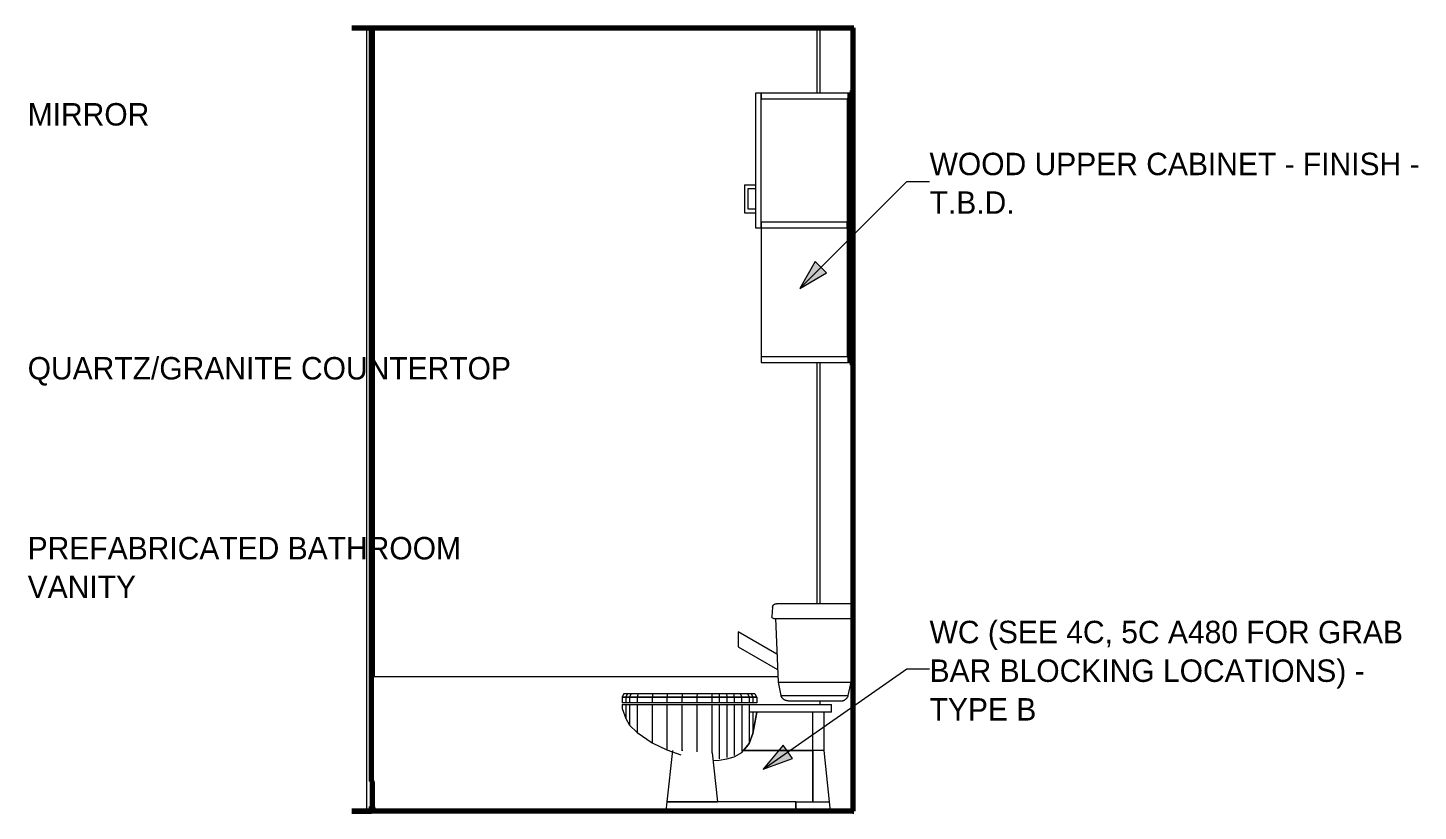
# Model space of a CAD drawing. Header units: inches. Extents: x -10240 to -8600, y 119 to 10383.
# Drawn here: x -8785.9 to -8600, y 136 to 240.8 of the extents above; entities that cross this region are included whole.
import ezdxf

# ---------------------------------------------------------------- set-up
doc = ezdxf.new("R2010")
doc.units = ezdxf.units.IN
doc.header["$MEASUREMENT"] = 0
for name, color, linetype, lineweight in [('0-5', 130, 'Continuous', 5), ('A-FLOR-1', 7, 'Continuous', 70), ('A-WALL', 113, 'Continuous', 18), ('A-WALL-4', 113, 'Continuous', 70), ('G-ANNO-TEXT', 231, 'Continuous', 9), ('I-WALL-1', 7, 'Continuous', 70), ('P-SANR-FIXT', 6, 'Continuous', 9), ('Q-CASE', 31, 'Continuous', 9)]:
    doc.layers.add(name, color=color, linetype=linetype, lineweight=lineweight)
doc.styles.add('Century Gothic', font='ufonts.com_century-gothic.ttf', dxfattribs={"height": 3})

# ---------------------------------------------------------------- blocks, each defined once
blk = doc.blocks.new('CTR - 1st Phase - Shell_rvt-5-2ND _ 3RD FLOOR - 2BD A - ADA TYPE B - OPTION A - BATH SHOWER WALL')
at = {"layer": 'A-FLOR-1'}
for p, q in [((-3409.95, 240.75), (-3342.84, 240.75)), ((-3342.84, 136), (-3409.95, 136))]:
    blk.add_line(p, q, dxfattribs=at)
blk = doc.blocks.new('CTR - 1st Phase - Common Walls_rvt-3-2ND _ 3RD FLOOR - 2BD A - ADA TYPE B - OPTION A - BATH SHOWER WALL')
at = {"layer": 'I-WALL-1'}
for p, q in [((-3342.97, 240.76), (-3342.97, 136)), ((-3342.97, 136), (-3342.84, 136))]:
    blk.add_line(p, q, dxfattribs=at)
blk = doc.blocks.new('Basic Wall _ INT - W4BØF - _5_8 GYP - 2X4 WOOD_BATT_ - 5_8 GYP_ - ___-2845250-2ND _ 3RD FLOOR - 2BD A - ADA TYPE B - OPTION A - BATH SHOWER WALL')
at = {"layer": 'A-WALL'}
blk.add_line((-3407.35, 140), (-3407.35, 136.61), dxfattribs=at)
at = {"layer": 'A-WALL-4'}
for p, q in [((-3407.31, 140), (-3407.35, 140)), ((-3407.22, 136.61), (-3407.22, 139.92)), ((-3407, 136), (-3406.94, 136.11))]:
    blk.add_line(p, q, dxfattribs=at)
for centre, radius, start, end in [((-3407.31, 139.92), 0.0822, 0, 90), ((-3406.65, 136.61), 0.702, 180, 240), ((-3406.65, 136.61), 0.577, 180, 240)]:
    blk.add_arc(centre, radius, start, end, dxfattribs=at)
blk = doc.blocks.new('Toilet-Domestic-3D - Toilet-Domestic-3D-3234795-2ND _ 3RD FLOOR - 2BD A - ADA TYPE B - OPTION A - BATH SHOWER WALL')
at = {"layer": 'P-SANR-FIXT'}
for p, q in [((-3342.97, 163.75), (-3350.07, 163.75)), ((-3353.69, 163.29), (-3353.8, 162.02)), ((-3353.32, 161.75), (-3352.94, 153.25)), ((-3350.07, 161.75), (-3342.97, 161.75)), ((-3343.21, 153.25), (-3342.97, 158.48)), ((-3352.94, 153.25), (-3352.58, 151.49)), ((-3352.94, 153.25), (-3350.07, 153.25)), ((-3350.07, 153.25), (-3343.21, 153.25)), ((-3343.57, 151.49), (-3343.21, 153.25)), ((-3373.57, 151.75), (-3373.82, 151.25)), ((-3373.82, 151.25), (-3373.32, 151.25)), ((-3373.82, 151.25), (-3373.82, 150.5)), ((-3373.32, 151.24), (-3373.82, 151.24)), ((-3373.57, 151.75), (-3373.1, 151.75)), ((-3373.1, 151.75), (-3373.32, 151.25)), ((-3373.32, 151.25), (-3372.82, 151.25)), ((-3372.82, 151.24), (-3373.32, 151.24)), ((-3373.32, 151.24), (-3373.32, 150.5)), ((-3373.1, 151.75), (-3372.62, 151.75)), ((-3372.62, 151.75), (-3372.82, 151.25)), ((-3372.82, 151.25), (-3371.82, 151.25)), ((-3371.82, 151.24), (-3372.82, 151.24)), ((-3372.82, 151.24), (-3372.82, 150.5)), ((-3372.62, 151.75), (-3371.66, 151.75)), ((-3371.66, 151.75), (-3371.82, 151.25)), ((-3371.82, 151.25), (-3369.82, 151.25)), ((-3371.82, 151.25), (-3371.82, 150.5)), ((-3369.82, 151.24), (-3371.82, 151.24)), ((-3371.66, 151.75), (-3369.7, 151.75)), ((-3369.7, 151.75), (-3369.82, 151.25)), ((-3369.82, 151.25), (-3367.82, 151.25)), ((-3369.82, 151.25), (-3369.82, 150.5)), ((-3367.82, 151.24), (-3369.82, 151.24)), ((-3369.7, 151.75), (-3367.73, 151.75)), ((-3367.73, 151.75), (-3367.82, 151.25)), ((-3367.82, 151.25), (-3365.82, 151.25)), ((-3365.82, 151.24), (-3367.82, 151.24)), ((-3367.82, 151.24), (-3367.82, 150.5)), ((-3367.73, 151.75), (-3365.75, 151.75)), ((-3365.75, 151.75), (-3365.82, 151.25)), ((-3365.82, 151.25), (-3363.82, 151.25)), ((-3363.82, 151.24), (-3365.82, 151.24)), ((-3365.82, 151.24), (-3365.82, 150.5)), ((-3365.75, 151.75), (-3363.77, 151.75)), ((-3363.77, 151.75), (-3363.82, 151.25)), ((-3363.82, 151.25), (-3361.82, 151.25)), ((-3363.82, 151.25), (-3363.82, 150.5)), ((-3361.82, 151.24), (-3363.82, 151.24)), ((-3363.77, 151.75), (-3361.82, 151.75)), ((-3361.82, 151.75), (-3360.86, 151.75)), ((-3361.82, 151.75), (-3361.82, 151.25)), ((-3361.82, 151.25), (-3360.83, 151.25)), ((-3360.83, 151.24), (-3361.82, 151.24)), ((-3361.82, 151.24), (-3361.82, 150.5)), ((-3360.86, 151.75), (-3359.88, 151.75)), ((-3360.86, 151.75), (-3360.83, 151.25)), ((-3360.83, 151.25), (-3359.82, 151.25)), ((-3359.82, 151.24), (-3360.83, 151.24)), ((-3360.83, 151.24), (-3360.83, 150.5)), ((-3359.88, 151.75), (-3358.92, 151.75)), ((-3359.88, 151.75), (-3359.83, 151.25)), ((-3359.82, 151.25), (-3358.83, 151.25)), ((-3358.82, 151.24), (-3359.82, 151.24)), ((-3359.82, 151.24), (-3359.82, 150.5)), ((-3358.92, 151.75), (-3357.99, 151.75)), ((-3358.92, 151.75), (-3358.83, 151.25)), ((-3358.82, 151.25), (-3357.82, 151.25)), ((-3357.82, 151.24), (-3358.82, 151.24)), ((-3358.82, 151.24), (-3358.82, 150.5)), ((-3357.83, 151.25), (-3357.99, 151.75)), ((-3357.99, 151.75), (-3357.04, 151.75)), ((-3357.82, 151.25), (-3356.82, 151.25)), ((-3356.82, 151.24), (-3357.82, 151.24)), ((-3357.82, 150.5), (-3357.82, 151.24)), ((-3357.04, 151.75), (-3356.57, 151.75)), ((-3357.04, 151.75), (-3356.83, 151.25)), ((-3356.82, 151.25), (-3356.33, 151.25)), ((-3356.32, 151.24), (-3356.82, 151.24)), ((-3356.82, 151.24), (-3356.82, 150.5)), ((-3356.57, 151.75), (-3356.07, 151.75)), ((-3356.57, 151.75), (-3356.33, 151.25)), ((-3356.32, 151.25), (-3355.82, 151.25)), ((-3355.82, 151.24), (-3356.32, 151.24)), ((-3356.32, 151.24), (-3356.32, 150.5)), ((-3356.07, 151.75), (-3355.83, 151.25)), ((-3355.82, 151.25), (-3355.82, 150.5)), ((-3352.58, 151.49), (-3350.07, 151.49)), ((-3350.07, 151.49), (-3343.57, 151.49)), ((-3350.07, 150.75), (-3344.54, 150.75)), ((-3373.32, 150.5), (-3373.82, 150.5)), ((-3373.82, 150.25), (-3373.32, 150.25)), ((-3373.82, 150.25), (-3373.82, 149.75)), ((-3373.82, 149.75), (-3373.32, 148.38)), ((-3372.82, 150.5), (-3373.32, 150.5)), ((-3373.32, 150.25), (-3372.82, 150.25)), ((-3373.32, 150.25), (-3373.32, 148.42)), ((-3371.82, 150.5), (-3372.82, 150.5)), ((-3372.82, 150.25), (-3371.82, 150.25)), ((-3372.82, 150.25), (-3372.82, 147.51)), ((-3369.82, 150.5), (-3371.82, 150.5)), ((-3371.82, 150.25), (-3369.82, 150.25)), ((-3371.82, 150.25), (-3371.82, 146.57)), ((-3367.82, 150.5), (-3369.82, 150.5)), ((-3369.82, 150.25), (-3367.82, 150.25)), ((-3369.82, 150.25), (-3369.82, 145.17)), ((-3365.82, 150.5), (-3367.82, 150.5)), ((-3367.82, 150.25), (-3365.82, 150.25)), ((-3367.82, 150.25), (-3367.82, 144.25)), ((-3363.82, 150.5), (-3365.82, 150.5)), ((-3365.82, 150.25), (-3363.82, 150.25)), ((-3365.82, 150.25), (-3365.82, 144.07)), ((-3361.82, 150.5), (-3363.82, 150.5)), ((-3363.82, 150.25), (-3361.82, 150.25)), ((-3363.82, 150.25), (-3363.82, 143.93)), ((-3360.83, 150.5), (-3361.82, 150.5)), ((-3361.82, 150.25), (-3360.83, 150.25)), ((-3361.82, 150.25), (-3361.82, 143.79)), ((-3359.82, 150.5), (-3360.83, 150.5)), ((-3360.83, 150.25), (-3359.82, 150.25)), ((-3360.83, 150.25), (-3360.83, 143.02)), ((-3358.82, 150.5), (-3359.82, 150.5)), ((-3359.82, 150.25), (-3358.82, 150.25)), ((-3359.82, 150.25), (-3359.82, 143.19)), ((-3357.82, 150.5), (-3358.82, 150.5)), ((-3358.82, 150.25), (-3357.82, 150.25)), ((-3358.82, 150.25), (-3358.82, 143.46)), ((-3356.82, 150.5), (-3357.82, 150.5)), ((-3357.82, 150.25), (-3356.82, 150.25)), ((-3357.82, 150.25), (-3357.82, 144.03)), ((-3356.32, 150.5), (-3356.82, 150.5)), ((-3356.82, 150.25), (-3346.27, 150.25)), ((-3356.82, 150.25), (-3356.82, 149.25)), ((-3346.27, 149.25), (-3356.82, 149.25)), ((-3356.82, 149.24), (-3356.82, 145.09)), ((-3355.82, 150.5), (-3356.32, 150.5)), ((-3355.82, 149.25), (-3356.32, 146.41)), ((-3356.32, 146.41), (-3355.82, 149.25)), ((-3356.32, 149.24), (-3356.32, 146.47)), ((-3348.32, 144.12), (-3348.32, 149.25)), ((-3348.32, 144.12), (-3348.32, 149.25)), ((-3346.82, 144.12), (-3346.82, 149.25)), ((-3346.27, 150.25), (-3345.82, 150.25)), ((-3345.82, 149.25), (-3346.27, 149.25)), ((-3345.82, 149.25), (-3345.82, 150.25)), ((-3373.32, 148.38), (-3372.82, 147.51)), ((-3372.82, 147.51), (-3371.82, 146.51)), ((-3371.82, 146.51), (-3369.82, 145.12)), ((-3369.82, 145.12), (-3367.82, 144.19)), ((-3357.82, 143.85), (-3356.82, 145.04)), ((-3356.82, 145.04), (-3357.59, 144.12)), ((-3356.32, 146.41), (-3356.82, 145.04)), ((-3356.82, 145.04), (-3356.32, 146.41)), ((-3367.82, 144.19), (-3365.99, 143.52)), ((-3367.07, 144.12), (-3367.82, 137.25)), ((-3365.71, 144.12), (-3365.74, 144.12)), ((-3361.79, 143.82), (-3361.07, 137.25)), ((-3359.82, 143.01), (-3358.82, 143.28)), ((-3358.82, 143.28), (-3357.82, 143.85)), ((-3348.32, 144.12), (-3357.77, 144.12)), ((-3357.59, 144.12), (-3348.32, 144.12)), ((-3348.32, 137.25), (-3348.32, 144.12)), ((-3347.62, 144.12), (-3348.32, 144.12)), ((-3348.32, 144.12), (-3348.32, 137.25)), ((-3347.42, 144.12), (-3347.62, 144.12)), ((-3347.08, 144.12), (-3347.42, 144.12)), ((-3346.94, 144.12), (-3347.08, 144.12)), ((-3346.82, 144.12), (-3346.95, 144.12)), ((-3346.82, 144.12), (-3346.83, 144.12)), ((-3346.07, 137.25), (-3346.82, 144.12)), ((-3361.68, 142.76), (-3360.83, 142.84)), ((-3360.83, 142.84), (-3359.82, 143.01)), ((-3367.82, 137.25), (-3367.96, 136)), ((-3367.6, 137.25), (-3367.82, 137.25)), ((-3367.82, 137.25), (-3367.6, 137.25)), ((-3366.97, 137.25), (-3367.6, 137.25)), ((-3367.6, 137.25), (-3366.97, 137.25)), ((-3365.97, 137.25), (-3366.97, 137.25)), ((-3366.97, 137.25), (-3365.97, 137.25)), ((-3364.72, 137.25), (-3365.97, 137.25)), ((-3365.97, 137.25), (-3364.72, 137.25)), ((-3363.32, 137.25), (-3364.72, 137.25)), ((-3364.72, 137.25), (-3363.32, 137.25)), ((-3350.57, 137.25), (-3363.32, 137.25)), ((-3363.32, 137.25), (-3361.07, 137.25)), ((-3350.57, 136), (-3350.57, 137.25)), ((-3350.57, 137.25), (-3346.11, 137.25)), ((-3350.57, 137.25), (-3350.57, 136)), ((-3346.15, 137.25), (-3346.07, 137.25)), ((-3346.09, 137.25), (-3346.07, 137.25)), ((-3345.94, 136), (-3346.07, 137.25))]:
    blk.add_line(p, q, dxfattribs=at)
at = {"layer": 'P-SANR-FIXT', "flags": 128}
for points in [[(-3353.69, 163.29), (-3353.69, 163.31), (-3353.68, 163.33), (-3353.68, 163.35), (-3353.68, 163.37), (-3353.67, 163.39), (-3353.67, 163.41), (-3353.66, 163.43), (-3353.65, 163.45), (-3353.64, 163.47), (-3353.63, 163.48), (-3353.62, 163.5), (-3353.61, 163.52), (-3353.6, 163.54), (-3353.59, 163.55), (-3353.58, 163.57), (-3353.57, 163.58), (-3353.55, 163.6), (-3353.54, 163.61), (-3353.52, 163.62), (-3353.51, 163.64), (-3353.49, 163.65), (-3353.48, 163.66), (-3353.46, 163.67), (-3353.44, 163.68), (-3353.42, 163.69), (-3353.41, 163.7), (-3353.39, 163.71), (-3353.37, 163.72), (-3353.35, 163.72), (-3353.33, 163.73), (-3353.31, 163.74), (-3353.29, 163.74), (-3353.27, 163.74), (-3353.25, 163.75), (-3353.23, 163.75), (-3353.21, 163.75), (-3353.19, 163.75)], [(-3350.07, 163.75), (-3350.2, 163.75), (-3350.32, 163.75), (-3350.45, 163.75), (-3350.57, 163.75), (-3350.69, 163.75), (-3350.82, 163.75), (-3350.94, 163.75), (-3351.06, 163.75), (-3351.17, 163.75), (-3351.29, 163.75), (-3351.4, 163.75), (-3351.51, 163.75), (-3351.62, 163.75), (-3351.73, 163.75), (-3351.83, 163.75), (-3351.94, 163.75), (-3352.03, 163.75), (-3352.13, 163.75), (-3352.22, 163.75), (-3352.31, 163.75), (-3352.4, 163.75), (-3352.48, 163.75), (-3352.55, 163.75), (-3352.63, 163.75), (-3352.7, 163.75), (-3352.76, 163.75), (-3352.82, 163.75), (-3352.88, 163.75), (-3352.93, 163.75), (-3352.98, 163.75), (-3353.02, 163.75), (-3353.06, 163.75), (-3353.09, 163.75), (-3353.12, 163.75), (-3353.15, 163.75), (-3353.17, 163.75), (-3353.18, 163.75), (-3353.19, 163.75), (-3353.19, 163.75), (-3353.19, 163.75)], [(-3353.79, 161.93), (-3353.79, 161.94), (-3353.8, 161.95), (-3353.8, 161.96), (-3353.8, 161.97), (-3353.8, 161.98), (-3353.8, 161.99), (-3353.8, 162), (-3353.8, 162.01)], [(-3353.74, 161.84), (-3353.75, 161.85), (-3353.76, 161.86), (-3353.76, 161.86), (-3353.77, 161.87), (-3353.77, 161.88), (-3353.78, 161.89), (-3353.78, 161.9), (-3353.79, 161.91)], [(-3353.67, 161.78), (-3353.68, 161.78), (-3353.68, 161.79), (-3353.69, 161.79), (-3353.7, 161.8), (-3353.71, 161.81), (-3353.72, 161.81), (-3353.72, 161.82), (-3353.73, 161.83)], [(-3353.56, 161.75), (-3353.57, 161.75), (-3353.58, 161.75), (-3353.59, 161.75), (-3353.6, 161.75), (-3353.61, 161.76), (-3353.62, 161.76), (-3353.63, 161.76), (-3353.64, 161.77)], [(-3353.55, 161.75), (-3353.55, 161.75), (-3353.54, 161.75), (-3353.53, 161.75), (-3353.51, 161.75), (-3353.48, 161.75), (-3353.45, 161.75), (-3353.42, 161.75), (-3353.38, 161.75), (-3353.33, 161.75), (-3353.28, 161.75), (-3353.22, 161.75), (-3353.16, 161.75), (-3353.09, 161.75), (-3353.02, 161.75), (-3352.94, 161.75), (-3352.86, 161.75), (-3352.78, 161.75), (-3352.69, 161.75), (-3352.6, 161.75), (-3352.5, 161.75), (-3352.4, 161.75), (-3352.29, 161.75), (-3352.18, 161.75), (-3352.07, 161.75), (-3351.95, 161.75), (-3351.84, 161.75), (-3351.71, 161.75), (-3351.59, 161.75), (-3351.46, 161.75), (-3351.33, 161.75), (-3351.2, 161.75), (-3351.07, 161.75), (-3350.94, 161.75), (-3350.8, 161.75), (-3350.67, 161.75), (-3350.53, 161.75), (-3350.39, 161.75), (-3350.25, 161.75), (-3350.11, 161.75), (-3350.07, 161.75)], [(-3351.61, 150.75), (-3351.65, 150.75), (-3351.69, 150.75), (-3351.73, 150.76), (-3351.77, 150.76), (-3351.81, 150.77), (-3351.85, 150.78), (-3351.89, 150.79), (-3351.93, 150.8), (-3351.96, 150.81), (-3352, 150.83), (-3352.04, 150.85), (-3352.07, 150.86), (-3352.11, 150.88), (-3352.14, 150.9), (-3352.18, 150.92), (-3352.21, 150.95), (-3352.24, 150.97), (-3352.27, 151), (-3352.3, 151.03), (-3352.33, 151.05), (-3352.36, 151.08), (-3352.38, 151.11), (-3352.41, 151.14), (-3352.43, 151.18), (-3352.45, 151.21), (-3352.48, 151.24), (-3352.49, 151.28), (-3352.51, 151.31), (-3352.53, 151.35), (-3352.54, 151.39), (-3352.56, 151.43), (-3352.57, 151.46), (-3352.58, 151.49)], [(-3351.61, 150.75), (-3351.61, 150.75), (-3351.61, 150.75), (-3351.6, 150.75), (-3351.59, 150.75), (-3351.58, 150.75), (-3351.57, 150.75), (-3351.55, 150.75), (-3351.53, 150.75), (-3351.51, 150.75), (-3351.49, 150.75), (-3351.47, 150.75), (-3351.44, 150.75), (-3351.41, 150.75), (-3351.38, 150.75), (-3351.34, 150.75), (-3351.31, 150.75), (-3351.27, 150.75), (-3351.23, 150.75), (-3351.19, 150.75), (-3351.15, 150.75), (-3351.1, 150.75), (-3351.05, 150.75), (-3351.01, 150.75), (-3350.96, 150.75), (-3350.91, 150.75), (-3350.85, 150.75), (-3350.8, 150.75), (-3350.74, 150.75), (-3350.69, 150.75), (-3350.63, 150.75), (-3350.57, 150.75), (-3350.52, 150.75), (-3350.46, 150.75), (-3350.4, 150.75), (-3350.34, 150.75), (-3350.28, 150.75), (-3350.21, 150.75), (-3350.15, 150.75), (-3350.09, 150.75), (-3350.07, 150.75)]]:
    blk.add_lwpolyline(points, dxfattribs=at)
at = {"layer": 'P-SANR-FIXT'}
blk.add_open_spline([(-3344.54, 150.75), (-3344.46, 150.75), (-3344.35, 150.76), (-3344.21, 150.8), (-3344.11, 150.84), (-3344.02, 150.89), (-3343.93, 150.96), (-3343.84, 151.03), (-3343.77, 151.11), (-3343.71, 151.19), (-3343.63, 151.32), (-3343.59, 151.42), (-3343.57, 151.49)], degree=3, knots=[0, 0, 0, 0, 0.166667, 0.25, 0.333333, 0.416667, 0.5, 0.583333, 0.666667, 0.75, 0.833333, 1, 1, 1, 1], dxfattribs=at)
blk = doc.blocks.new('Bath Tub - Maestro - 60_x30_-1372872-2ND _ 3RD FLOOR - 2BD A - ADA TYPE B - OPTION A - BATH SHOWER WALL')
at = {"layer": 'P-SANR-FIXT'}
for p, q in [((-3358.29, 160), (-3358.29, 158)), ((-3353.11, 157.02), (-3358.29, 160)), ((-3358.29, 158), (-3353.02, 154.96)), ((-3407.35, 154), (-3352.97, 154))]:
    blk.add_line(p, q, dxfattribs=at)
blk = doc.blocks.new('300 Series Wall Hung Cabinet_326 - 36_-2909952-2ND _ 3RD FLOOR - 2BD A - ADA TYPE B - OPTION A - BATH SHOWER WALL')
at = {"layer": 'Q-CASE'}
for p, q in [((-3355.22, 232), (-3355.97, 232)), ((-3355.97, 232), (-3355.97, 214)), ((-3355.22, 214), (-3355.22, 232)), ((-3342.97, 232), (-3355.22, 232)), ((-3355.22, 232), (-3355.22, 231.25)), ((-3355.22, 231.25), (-3342.97, 231.25)), ((-3342.97, 231.25), (-3343.72, 231.25)), ((-3343.72, 231.25), (-3343.72, 196.75)), ((-3342.97, 231.25), (-3342.97, 232)), ((-3342.97, 196.75), (-3342.97, 231.25)), ((-3357.47, 219.75), (-3355.97, 219.75)), ((-3357.47, 219.75), (-3357.47, 216)), ((-3356.97, 219.25), (-3355.97, 219.25)), ((-3356.97, 216.5), (-3356.97, 219.25)), ((-3357.47, 216), (-3355.97, 216)), ((-3355.97, 216.5), (-3356.97, 216.5)), ((-3355.97, 214), (-3355.22, 214)), ((-3343.72, 214.75), (-3355.22, 214.75)), ((-3355.22, 214.75), (-3355.22, 214)), ((-3355.22, 214), (-3343.72, 214)), ((-3355.22, 214), (-3355.22, 196.75)), ((-3343.72, 214), (-3343.72, 214.75)), ((-3342.97, 196.75), (-3355.22, 196.75)), ((-3355.22, 196.75), (-3355.22, 196)), ((-3355.22, 196), (-3342.97, 196)), ((-3343.72, 196.75), (-3342.97, 196.75)), ((-3342.97, 196), (-3342.97, 196.75))]:
    blk.add_line(p, q, dxfattribs=at)

msp = doc.modelspace()

# ---------------------------------------------------------------- hatches: boundary and pattern name
at = {"layer": 'G-ANNO-TEXT'}
for points in [[(-8682.69, 205.9), (-8679.11, 207.98), (-8680.62, 209.49)], [(-8687.57, 141.64), (-8683.67, 143.05), (-8684.9, 144.81)]]:
    msp.add_hatch(color=256, dxfattribs=at).paths.add_polyline_path(points, flags=0)

# ---------------------------------------------------------------- linework, layer by layer
at = {"layer": 'A-WALL'}
for p, q in [((-8740.6, 136), (-8740.6, 240.76)), ((-8739.6, 240.75), (-8739.6, 154)), ((-8680.35, 232), (-8680.35, 240.75)), ((-8679.98, 232), (-8679.98, 240.75)), ((-8680.35, 163.75), (-8680.35, 196)), ((-8679.98, 163.75), (-8679.98, 196)), ((-8739.6, 154), (-8739.98, 154)), ((-8679.98, 150.25), (-8679.98, 150.75)), ((-8739.98, 136.61), (-8739.98, 140))]:
    msp.add_line(p, q, dxfattribs=at)
at = {"layer": 'A-WALL-4'}
for p, q in [((-8739.98, 140), (-8739.98, 240.76)), ((-8675.98, 232), (-8675.98, 196)), ((-8675.6, 232), (-8675.98, 232)), ((-8675.6, 196), (-8675.6, 232)), ((-8675.98, 196), (-8675.6, 196)), ((-8742.58, 136), (-8739.98, 136)), ((-8739.98, 136), (-8739.98, 136.61))]:
    msp.add_line(p, q, dxfattribs=at)
at = {"layer": 'G-ANNO-TEXT'}
for p, q in [((-8682.69, 205.9), (-8668.38, 220.22)), ((-8668.38, 220.22), (-8665.33, 220.22)), ((-8680.62, 209.49), (-8682.69, 205.9)), ((-8679.11, 207.98), (-8680.62, 209.49)), ((-8682.69, 205.9), (-8679.11, 207.98)), ((-8687.57, 141.64), (-8668.38, 155.04)), ((-8668.38, 155.04), (-8665.33, 155.04)), ((-8684.9, 144.81), (-8687.57, 141.64)), ((-8683.67, 143.05), (-8684.9, 144.81)), ((-8687.57, 141.64), (-8683.67, 143.05))]:
    msp.add_line(p, q, dxfattribs=at)

# ---------------------------------------------------------------- block references
at = {"layer": '0-5'}
for name in ['CTR - 1st Phase - Shell_rvt-5-2ND _ 3RD FLOOR - 2BD A - ADA TYPE B - OPTION A - BATH SHOWER WALL', 'CTR - 1st Phase - Common Walls_rvt-3-2ND _ 3RD FLOOR - 2BD A - ADA TYPE B - OPTION A - BATH SHOWER WALL']:
    msp.add_blockref(name, (-5332.63, 0), dxfattribs=at)
at = {"layer": 'A-WALL'}
msp.add_blockref('Basic Wall _ INT - W4BØF - _5_8 GYP - 2X4 WOOD_BATT_ - 5_8 GYP_ - ___-2845250-2ND _ 3RD FLOOR - 2BD A - ADA TYPE B - OPTION A - BATH SHOWER WALL', (-5332.63, 0), dxfattribs=at)
at = {"layer": 'P-SANR-FIXT'}
for name in ['Toilet-Domestic-3D - Toilet-Domestic-3D-3234795-2ND _ 3RD FLOOR - 2BD A - ADA TYPE B - OPTION A - BATH SHOWER WALL', 'Bath Tub - Maestro - 60_x30_-1372872-2ND _ 3RD FLOOR - 2BD A - ADA TYPE B - OPTION A - BATH SHOWER WALL']:
    msp.add_blockref(name, (-5332.63, 0), dxfattribs=at)
at = {"layer": 'Q-CASE'}
msp.add_blockref('300 Series Wall Hung Cabinet_326 - 36_-2909952-2ND _ 3RD FLOOR - 2BD A - ADA TYPE B - OPTION A - BATH SHOWER WALL', (-5332.63, 0), dxfattribs=at)

# ---------------------------------------------------------------- texts
at = {"layer": 'G-ANNO-TEXT', "char_height": 3, "attachment_point": 1, "style": 'Century Gothic'}
for s, insert, width in [('MIRROR', (-8785.95, 230.69), 20.2), ('WOOD UPPER CABINET - FINISH -', (-8665.33, 224.05), 79.891), ('T.B.D.', (-8665.33, 218.89), 13.231), ('QUARTZ/GRANITE COUNTERTOP', (-8785.95, 196.73), 78.376), ('PREFABRICATED BATHROOM', (-8785.95, 172.67), 70.094), ('VANITY', (-8785.95, 167.5), 18.18), ('WC (SEE 4C, 5C A480 FOR GRAB', (-8665.33, 161.46), 79.285), ('BAR BLOCKING LOCATIONS) -', (-8665.33, 156.29), 73.427), ('TYPE B', (-8665.33, 151.12), 15.554)]:
    msp.add_mtext(s, dxfattribs=dict(at, insert=insert, width=width))

doc.saveas('drawing.dxf')
